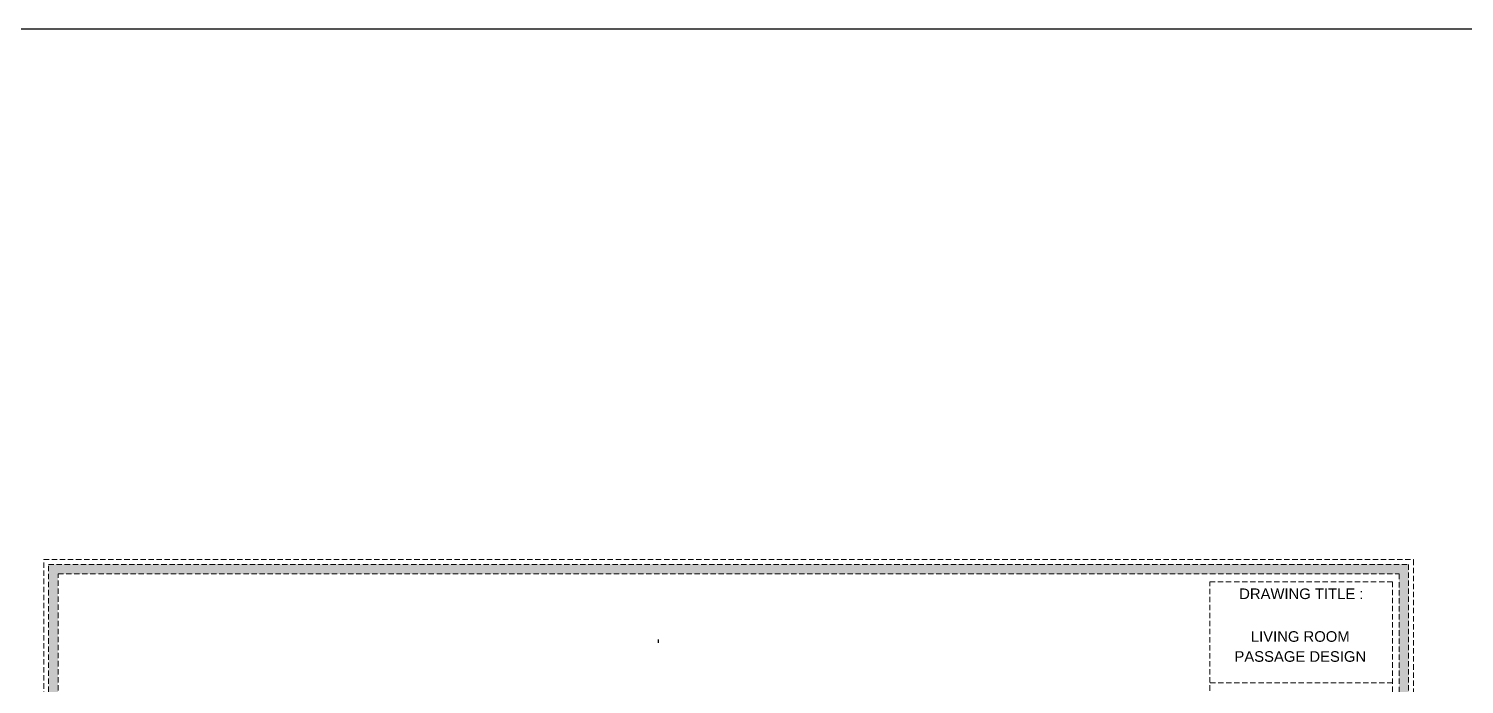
# Model space of a CAD drawing. Header units: millimetres. Extents: x 35877 to 3066687, y -650199 to -40525.
# Drawn here: x 149414.9 to 149682.2, y -179025.5 to -178903.4 of the extents above; entities that cross this region are included whole.
import ezdxf
from ezdxf.enums import TextEntityAlignment as Align

# ---------------------------------------------------------------- set-up
doc = ezdxf.new("R2010")
doc.units = ezdxf.units.MM
doc.header["$MEASUREMENT"] = 0
doc.linetypes.add('DASHEDX2', pattern=[1.5, 1, -0.5])
for name, color, linetype, lineweight in [('Dimension', 10, 'DASHEDX2', 20), ('FURNITURE', 32, 'Continuous', 9), ('NAME PLATE', 7, 'Continuous', 25)]:
    doc.layers.add(name, color=color, linetype=linetype, lineweight=lineweight)
doc.styles.add('Arial', font='arial.ttf')

msp = doc.modelspace()

# ---------------------------------------------------------------- hatches: boundary and pattern name
at = {"layer": 'Dimension', "true_color": 0xd39e00, "transparency": 33554687}
h = msp.add_hatch(color=42, dxfattribs=at)
h.paths.add_polyline_path([(149418.6106, -179181.4517), (149671.875, -179181.4517), (149671.875, -179003.1851), (149418.6106, -179003.1851)])
h.paths.add_polyline_path([(149420.3881, -179179.6742), (149670.0975, -179179.6742), (149670.0975, -179004.9626), (149420.3881, -179004.9626)], flags=16)

# ---------------------------------------------------------------- linework, layer by layer
at = {"layer": 'Dimension', "color": 42, "true_color": 0xd39e00, "transparency": 33554687}
msp.add_line((149668.8942, -179025.2297), (149634.8629, -179025.2297), dxfattribs=at)
for points in [[(149417.7219, -179002.2964), (149672.7637, -179002.2964), (149672.7637, -179182.3404), (149417.7219, -179182.3404)], [(149418.6106, -179003.1851), (149671.875, -179003.1851), (149671.875, -179181.4517), (149418.6106, -179181.4517)], [(149420.3881, -179004.9626), (149670.0975, -179004.9626), (149670.0975, -179179.6742), (149420.3881, -179179.6742)], [(149634.8629, -179178.2113), (149634.8629, -179006.4254), (149668.8942, -179006.4254), (149668.8942, -179178.2113)]]:
    msp.add_lwpolyline(points, close=True, dxfattribs=at)
at = {"layer": 'FURNITURE', "color": 3, "lineweight": 30, "transparency": 33554687}
msp.add_lwpolyline([(149045.1697, -178903.3774), (150107.4766, -178903.3774), (150107.4766, -179265.6803), (149045.1697, -179265.6803)], close=True, dxfattribs=at)
at = {"layer": 'FURNITURE', "color": 252, "lineweight": 25, "true_color": 0x939598, "transparency": 33554687, "elevation": -0.1354}
msp.add_lwpolyline([(149532.1608, -179017.1979), (149532.1608, -179017.8147)], dxfattribs=at)

# ---------------------------------------------------------------- texts
at = {"layer": 'NAME PLATE', "transparency": 33554687, "style": 'Arial'}
for s, p in [('DRAWING TITLE : ', (149652.282, -179009.6401)), ('LIVING ROOM', (149651.7, -179017.6046)), ('PASSAGE DESIGN', (149651.7085, -179021.328))]:
    msp.add_text(s, height=1.974298, dxfattribs=at).set_placement(p, align=Align.CENTER)

doc.saveas('drawing.dxf')
